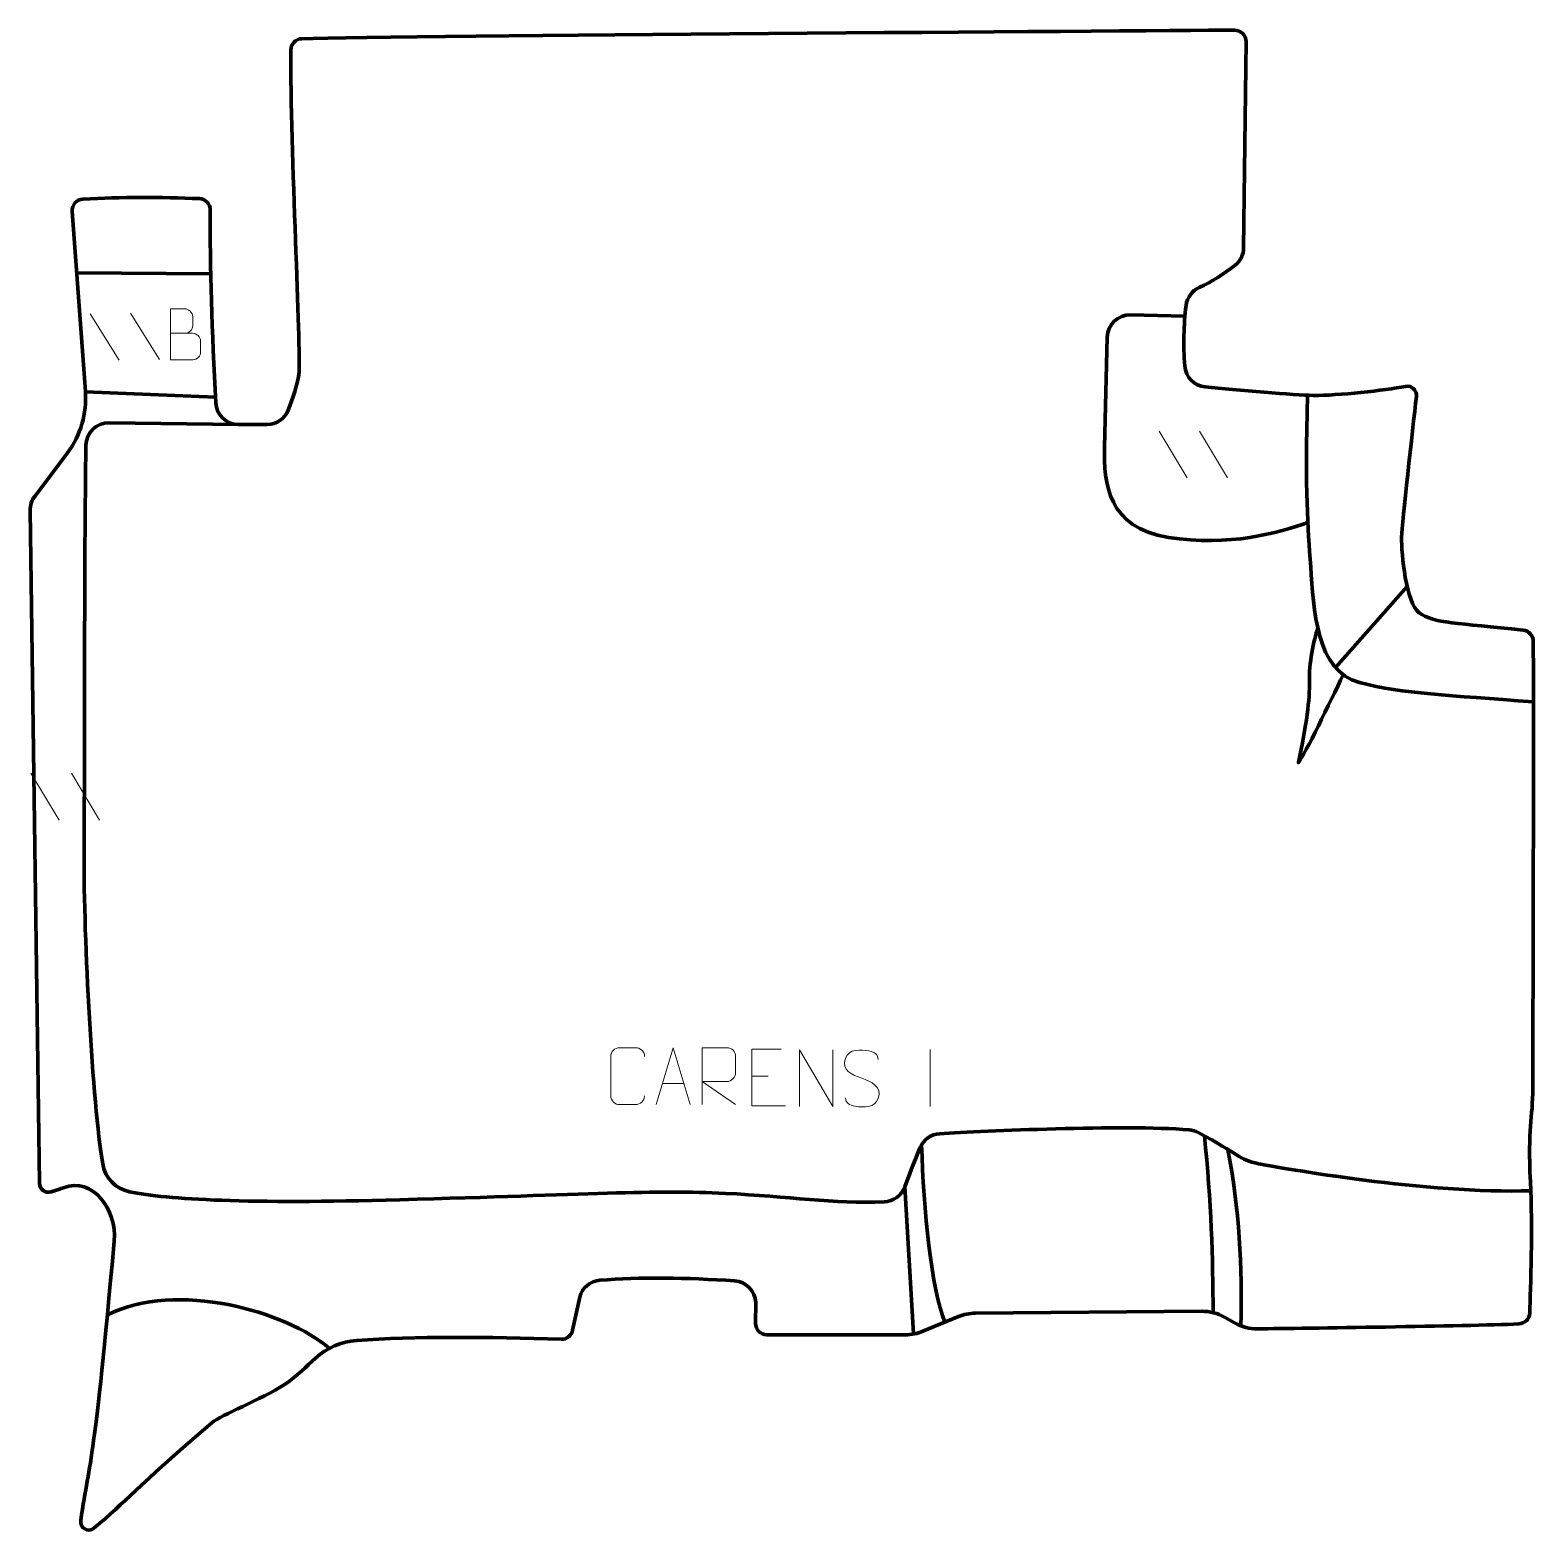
# Model space of a CAD drawing. Header units: millimetres. Extents: x -330 to 329, y -329 to 330.
import ezdxf

# ---------------------------------------------------------------- set-up
doc = ezdxf.new("R2010")
doc.units = ezdxf.units.MM
doc.header["$MEASUREMENT"] = 0
for name, color, linetype in [('layer 1', 7, 'Continuous'), ('layer 2', 7, 'Continuous'), ('layer 3', 7, 'Continuous')]:
    doc.layers.add(name, color=color, linetype=linetype)

msp = doc.modelspace()

# ---------------------------------------------------------------- linework, layer by layer
at = {"layer": 'layer 1', "color": 250, "lineweight": 9}
for points in [[(-303.9834, 205.7315), (-303.9834, 205.7315), (-291.2407, 185.4197), (-291.2407, 185.4197)], [(-286.2565, 206.0599), (-286.2565, 206.0599), (-273.5139, 185.7481), (-273.5139, 185.7481)], [(164.823, 154.3389), (164.823, 154.3389), (177.1873, 133.7946), (177.1873, 133.7946)], [(182.5529, 154.3389), (182.5529, 154.3389), (194.9172, 133.7946), (194.9172, 133.7946)], [(-329.9599, 4.3456), (-329.9599, 4.3456), (-317.5956, -16.1987), (-317.5956, -16.1987)], [(-312.23, 4.3456), (-312.23, 4.3456), (-299.8657, -16.1987), (-299.8657, -16.1987)], [(64.4449, -116.8727), (64.4449, -116.8727), (64.4449, -141.8468), (64.4449, -141.8468)], [(-52.9837, -131.7258), (-52.9837, -131.7258), (-43.488, -131.7258), (-43.488, -131.7258)], [(-13.8162, -128.4985), (-13.8162, -128.4985), (-6.6481, -128.4985), (-6.6481, -128.4985)]]:
    msp.add_open_spline(points, degree=3, dxfattribs=at)
for points, knots in [([(-268.7994, 197.2285), (-265.5404, 197.2289), (-262.281, 197.2289), (-259.0213, 197.2285), (-259.0213, 197.2285), (-257.252, 197.213), (-255.5291, 195.658), (-255.5291, 193.8222), (-255.5291, 193.8222), (-255.5294, 192.8114), (-255.5294, 190.0801), (-255.5291, 189.069), (-255.5291, 189.069), (-255.5132, 187.4049), (-256.8945, 185.6011), (-258.9739, 185.6163), (-258.9739, 185.6163), (-262.2339, 185.6166), (-265.4936, 185.6166), (-268.7529, 185.6163), (-268.7529, 185.6163), (-268.7529, 193.0667), (-268.7529, 200.5168), (-268.7529, 207.9666), (-268.7529, 207.9666), (-266.6268, 207.9666), (-264.5004, 207.9666), (-262.3739, 207.9666), (-262.3739, 207.9666), (-260.8684, 207.9824), (-258.9904, 206.2712), (-258.9745, 204.5135), (-258.9745, 204.5135), (-258.9749, 202.6629), (-258.9749, 202.5322), (-258.9745, 200.6813), (-258.9745, 200.6813), (-258.9591, 198.8307), (-260.62, 197.213), (-262.4204, 197.2285)], [0, 0, 0, 0, 0.09090909, 0.09090909, 0.09090909, 0.09090909, 0.18181818, 0.18181818, 0.18181818, 0.18181818, 0.27272727, 0.27272727, 0.27272727, 0.27272727, 0.36363636, 0.36363636, 0.36363636, 0.36363636, 0.45454545, 0.45454545, 0.45454545, 0.45454545, 0.54545455, 0.54545455, 0.54545455, 0.54545455, 0.63636364, 0.63636364, 0.63636364, 0.63636364, 0.72727273, 0.72727273, 0.72727273, 0.72727273, 0.81818182, 0.81818182, 0.81818182, 0.81818182, 1, 1, 1, 1]), ([(-60.8128, -137.1575), (-60.9526, -139.4809), (-62.6298, -140.9605), (-64.7775, -140.9713), (-64.7775, -140.9713), (-67.1094, -140.9709), (-69.4413, -140.9709), (-71.7728, -140.9713), (-71.7728, -140.9713), (-73.6978, -141.0767), (-75.6699, -139.1922), (-75.6587, -137.1749), (-75.6587, -137.1749), (-75.6583, -131.4048), (-75.6583, -125.6351), (-75.6587, -119.8658), (-75.6587, -119.8658), (-75.6545, -117.7277), (-73.9078, -116.0085), (-71.7554, -116.022), (-71.7554, -116.022), (-69.4297, -116.022), (-67.1036, -116.022), (-64.7775, -116.022), (-64.7775, -116.022), (-62.8309, -115.9865), (-60.8395, -117.478), (-60.8128, -119.9156)], [0, 0, 0, 0, 0.125, 0.125, 0.125, 0.125, 0.25, 0.25, 0.25, 0.25, 0.375, 0.375, 0.375, 0.375, 0.5, 0.5, 0.5, 0.5, 0.625, 0.625, 0.625, 0.625, 0.75, 0.75, 0.75, 0.75, 1, 1, 1, 1]), ([(-55.7063, -140.9752), (-55.7063, -140.9752), (-48.3353, -116.0217), (-48.3353, -116.0217), (-48.3353, -116.0217), (-48.3353, -116.0217), (-40.7654, -140.9752), (-40.7654, -140.9752)], [0, 0, 0, 0, 0.33333333, 0.33333333, 0.33333333, 0.33333333, 1, 1, 1, 1]), ([(-35.5678, -140.9752), (-35.5678, -140.9752), (-35.5678, -116.0217), (-35.5678, -116.0217), (-35.5678, -116.0217), (-31.973, -116.0217), (-28.3775, -116.0217), (-24.7823, -116.0217), (-24.7823, -116.0217), (-22.457, -116.0594), (-20.8997, -117.5494), (-20.9038, -119.9158), (-20.9038, -119.9158), (-20.9042, -121.9513), (-20.9042, -125.0107), (-20.9038, -127.0467), (-20.9038, -127.0467), (-20.9103, -128.9222), (-22.7226, -130.864), (-24.7321, -130.8831), (-24.7321, -130.8831), (-24.7321, -130.8831), (-35.5678, -130.8831), (-35.5678, -130.8831), (-35.5678, -130.8831), (-35.5678, -130.8831), (-20.9131, -140.9752), (-20.9131, -140.9752)], [0, 0, 0, 0, 0.125, 0.125, 0.125, 0.125, 0.25, 0.25, 0.25, 0.25, 0.375, 0.375, 0.375, 0.375, 0.5, 0.5, 0.5, 0.5, 0.625, 0.625, 0.625, 0.625, 0.75, 0.75, 0.75, 0.75, 1, 1, 1, 1]), ([(-0.9423, -116.6188), (-0.9423, -116.6188), (-13.8162, -116.6188), (-13.8162, -116.6188), (-13.8162, -116.6188), (-13.8162, -116.6188), (-13.8162, -141.5724), (-13.8162, -141.5724), (-13.8162, -141.5724), (-13.8162, -141.5724), (1.0496, -141.5724), (1.0496, -141.5724)], [0, 0, 0, 0, 0.25, 0.25, 0.25, 0.25, 0.5, 0.5, 0.5, 0.5, 1, 1, 1, 1]), ([(7.1175, -141.8364), (7.1175, -141.8364), (7.1175, -116.8829), (7.1175, -116.8829), (7.1175, -116.8829), (7.1175, -116.8829), (21.7723, -141.8364), (21.7723, -141.8364), (21.7723, -141.8364), (21.7723, -141.8364), (21.7723, -116.8829), (21.7723, -116.8829)], [0, 0, 0, 0, 0.25, 0.25, 0.25, 0.25, 0.5, 0.5, 0.5, 0.5, 1, 1, 1, 1]), ([(34.4449, -129.3597), (30.1966, -127.8893), (25.2885, -126.0935), (27.2936, -120.5732), (27.2936, -120.5732), (28.7971, -116.4333), (34.0107, -116.8218), (37.6143, -117.4229), (37.6143, -117.4229), (40.4749, -117.9001), (41.3396, -119.1133), (41.6502, -121.1974)], [0, 0, 0, 0, 0.25, 0.25, 0.25, 0.25, 0.5, 0.5, 0.5, 0.5, 1, 1, 1, 1]), ([(34.4449, -129.3598), (38.4635, -131.0065), (43.493, -132.8948), (41.659, -138.2551), (41.659, -138.2551), (40.1992, -142.5215), (35.2884, -142.2648), (31.5623, -141.7101), (31.5623, -141.7101), (28.8123, -141.3003), (27.5914, -140.0868), (27.2134, -137.9746)], [0, 0, 0, 0, 0.25, 0.25, 0.25, 0.25, 0.5, 0.5, 0.5, 0.5, 1, 1, 1, 1])]:
    msp.add_open_spline(points, degree=3, knots=knots, dxfattribs=at)
at = {"layer": 'layer 2', "color": 230, "lineweight": 200}
msp.add_open_spline([(-326.1881, -175.4585), (-326.1881, -175.4585), (-330.2965, 119.5646), (-330.2965, 119.5646), (-330.2965, 119.5646), (-330.3271, 121.7791), (-329.6223, 123.9406), (-328.2924, 125.7114), (-328.2924, 125.7114), (-328.2924, 125.7114), (-313.9696, 144.7819), (-313.9696, 144.7819), (-313.9696, 144.7819), (-308.1617, 152.5151), (-305.3523, 162.0905), (-306.0612, 171.7353), (-306.0612, 171.7353), (-306.0612, 171.7353), (-311.8655, 250.7072), (-311.8655, 250.7072), (-311.8655, 250.7072), (-312.0711, 253.5036), (-309.9383, 255.9254), (-307.1384, 256.0711), (-307.1384, 256.0711), (-290.2008, 256.9527), (-273.1812, 256.9873), (-256.0903, 256.2843), (-256.0903, 256.2843), (-253.3984, 256.1735), (-251.2758, 253.9542), (-251.297, 251.2604), (-251.297, 251.2604), (-251.4909, 226.8699), (-250.475, 197.8499), (-248.9066, 166.7165), (-248.9066, 166.7165), (-248.6378, 161.378), (-244.2177, 157.1916), (-238.8726, 157.2169), (-238.8726, 157.2169), (-238.8726, 157.2169), (-226.2995, 157.2755), (-226.2995, 157.2755), (-226.2995, 157.2755), (-222.2296, 157.2944), (-218.5785, 159.7767), (-217.065, 163.5548), (-217.065, 163.5548), (-215.1618, 168.3051), (-212.8689, 174.9081), (-212.352, 180.2301), (-212.352, 180.2301), (-211.4846, 189.1645), (-216.2041, 278.7044), (-215.9814, 321.4434), (-215.9814, 321.4434), (-215.9669, 324.1349), (-213.8266, 326.329), (-211.1364, 326.407), (-211.1364, 326.407), (-166.5584, 327.7032), (153.5873, 329.872), (197.9413, 330.1674), (197.9413, 330.1674), (200.7387, 330.1862), (203.0071, 327.9058), (202.9744, 325.1078), (202.9744, 325.1078), (202.9744, 325.1078), (201.9167, 234.7435), (201.9167, 234.7435), (201.9167, 234.7435), (201.8818, 231.7738), (200.5415, 228.9577), (198.2259, 227.0988), (198.2259, 227.0988), (193.3082, 223.1522), (188.0503, 219.928), (182.4823, 217.3608), (182.4823, 217.3608), (179.3222, 215.9038), (177.1207, 212.9383), (176.6945, 209.485), (176.6945, 209.485), (175.6225, 200.8019), (175.4629, 191.9373), (176.0917, 182.9149), (176.0917, 182.9149), (176.4302, 178.0599), (180.2542, 174.1732), (185.0996, 173.7157), (185.0996, 173.7157), (198.5821, 172.4433), (224.6986, 170.065), (232.3538, 169.9939), (232.3538, 169.9939), (243.6302, 169.8897), (263.548, 172.2337), (273.0274, 173.9539), (273.0274, 173.9539), (275.6606, 174.4316), (278.0073, 172.2365), (277.7064, 169.5772), (277.7064, 169.5772), (276.0116, 154.6031), (271.3859, 114.0709), (271.2316, 107.8776), (271.2316, 107.8776), (271.0427, 100.2997), (273.1263, 79.3053), (278.9511, 74.7028), (278.9511, 74.7028), (284.7914, 70.0883), (296.0651, 70.1751), (324.4822, 67.0952), (324.4822, 67.0952), (327.0064, 66.8216), (328.9257, 64.6994), (328.9423, 62.161), (328.9423, 62.161), (329.2473, 14.6009), (328.7354, -119.3375), (328.7364, -133.3169), (328.7364, -133.3169), (328.7374, -147.7602), (326.5012, -150.5932), (327.7022, -174.816), (327.7022, -174.816), (328.6799, -194.5354), (327.801, -221.5489), (327.4047, -232.3385), (327.4047, -232.3385), (327.309, -234.9453), (325.2258, -237.0364), (322.6195, -237.1451), (322.6195, -237.1451), (299.327, -238.1139), (228.2781, -239.0324), (208.08, -239.2792), (208.08, -239.2792), (204.5385, -239.3222), (201.0518, -238.4241), (197.9708, -236.6767), (197.9708, -236.6767), (197.9708, -236.6767), (193.5837, -234.1882), (193.5837, -234.1882), (193.5837, -234.1882), (190.5267, -232.4541), (187.0672, -231.5571), (183.5531, -231.5862), (183.5531, -231.5862), (183.5531, -231.5862), (84.2664, -232.4126), (84.2664, -232.4126), (84.2664, -232.4126), (81.7088, -232.4339), (79.1789, -232.9456), (76.8146, -233.9207), (76.8146, -233.9207), (76.8146, -233.9207), (61.1878, -240.3625), (61.1878, -240.3625), (61.1878, -240.3625), (58.776, -241.3572), (56.1924, -241.8698), (53.5835, -241.8722), (53.5835, -241.8722), (53.5835, -241.8722), (-7.1501, -241.9273), (-7.1501, -241.9273), (-7.1501, -241.9273), (-9.9451, -241.9299), (-12.1996, -239.64), (-12.1538, -236.8452), (-12.1538, -236.8452), (-12.1538, -236.8452), (-12.0035, -227.7179), (-12.0035, -227.7179), (-12.0035, -227.7179), (-12.2748, -222.6709), (-16.2688, -218.6184), (-21.308, -218.2722), (-21.308, -218.2722), (-42.3308, -216.8287), (-63.0991, -216.5829), (-80.4107, -217.9727), (-80.4107, -217.9727), (-84.6316, -218.3115), (-88.1813, -221.2727), (-89.2742, -225.3654), (-89.2742, -225.3654), (-89.2742, -225.3654), (-92.3712, -239.8985), (-92.3712, -239.8985), (-92.3712, -239.8985), (-92.8768, -242.2703), (-95.0111, -243.941), (-97.4347, -243.8541), (-97.4347, -243.8541), (-129.2871, -242.7114), (-162.0295, -242.617), (-187.0688, -244.4107), (-187.0688, -244.4107), (-193.7987, -244.893), (-200.1659, -247.6156), (-205.1623, -252.1525), (-205.1623, -252.1525), (-209.0786, -255.709), (-213.2244, -260.0556), (-218.5164, -263.5118), (-218.5164, -263.5118), (-229.5216, -270.7001), (-246.2698, -276.7642), (-250.6697, -280.5339), (-250.6697, -280.5339), (-285.1849, -310.1067), (-287.5688, -314.4693), (-302.3014, -326.6794), (-302.3014, -326.6794), (-304.8253, -328.7712), (-308.5999, -326.6364), (-308.114, -323.3942), (-308.114, -323.3942), (-303.8374, -294.8634), (-302.1715, -299.1289), (-293.442, -200.7649), (-293.442, -200.7649), (-292.2149, -186.9387), (-302.6948, -172.6037), (-315.7222, -177.3966), (-315.7222, -177.3966), (-318.1867, -178.3031), (-320.0689, -178.9602), (-321.0981, -179.2522), (-321.0981, -179.2522), (-323.6295, -179.9698), (-326.1514, -178.0895), (-326.1881, -175.4585)], degree=3, knots=[0, 0, 0, 0, 0.01639344, 0.01639344, 0.01639344, 0.01639344, 0.03278689, 0.03278689, 0.03278689, 0.03278689, 0.04918033, 0.04918033, 0.04918033, 0.04918033, 0.06557377, 0.06557377, 0.06557377, 0.06557377, 0.08196721, 0.08196721, 0.08196721, 0.08196721, 0.09836066, 0.09836066, 0.09836066, 0.09836066, 0.1147541, 0.1147541, 0.1147541, 0.1147541, 0.13114754, 0.13114754, 0.13114754, 0.13114754, 0.14754098, 0.14754098, 0.14754098, 0.14754098, 0.16393443, 0.16393443, 0.16393443, 0.16393443, 0.18032787, 0.18032787, 0.18032787, 0.18032787, 0.19672131, 0.19672131, 0.19672131, 0.19672131, 0.21311475, 0.21311475, 0.21311475, 0.21311475, 0.2295082, 0.2295082, 0.2295082, 0.2295082, 0.24590164, 0.24590164, 0.24590164, 0.24590164, 0.26229508, 0.26229508, 0.26229508, 0.26229508, 0.27868852, 0.27868852, 0.27868852, 0.27868852, 0.29508197, 0.29508197, 0.29508197, 0.29508197, 0.31147541, 0.31147541, 0.31147541, 0.31147541, 0.32786885, 0.32786885, 0.32786885, 0.32786885, 0.3442623, 0.3442623, 0.3442623, 0.3442623, 0.36065574, 0.36065574, 0.36065574, 0.36065574, 0.37704918, 0.37704918, 0.37704918, 0.37704918, 0.39344262, 0.39344262, 0.39344262, 0.39344262, 0.40983607, 0.40983607, 0.40983607, 0.40983607, 0.42622951, 0.42622951, 0.42622951, 0.42622951, 0.44262295, 0.44262295, 0.44262295, 0.44262295, 0.45901639, 0.45901639, 0.45901639, 0.45901639, 0.47540984, 0.47540984, 0.47540984, 0.47540984, 0.49180328, 0.49180328, 0.49180328, 0.49180328, 0.50819672, 0.50819672, 0.50819672, 0.50819672, 0.52459016, 0.52459016, 0.52459016, 0.52459016, 0.54098361, 0.54098361, 0.54098361, 0.54098361, 0.55737705, 0.55737705, 0.55737705, 0.55737705, 0.57377049, 0.57377049, 0.57377049, 0.57377049, 0.59016393, 0.59016393, 0.59016393, 0.59016393, 0.60655738, 0.60655738, 0.60655738, 0.60655738, 0.62295082, 0.62295082, 0.62295082, 0.62295082, 0.63934426, 0.63934426, 0.63934426, 0.63934426, 0.6557377, 0.6557377, 0.6557377, 0.6557377, 0.67213115, 0.67213115, 0.67213115, 0.67213115, 0.68852459, 0.68852459, 0.68852459, 0.68852459, 0.70491803, 0.70491803, 0.70491803, 0.70491803, 0.72131148, 0.72131148, 0.72131148, 0.72131148, 0.73770492, 0.73770492, 0.73770492, 0.73770492, 0.75409836, 0.75409836, 0.75409836, 0.75409836, 0.7704918, 0.7704918, 0.7704918, 0.7704918, 0.78688525, 0.78688525, 0.78688525, 0.78688525, 0.80327869, 0.80327869, 0.80327869, 0.80327869, 0.81967213, 0.81967213, 0.81967213, 0.81967213, 0.83606557, 0.83606557, 0.83606557, 0.83606557, 0.85245902, 0.85245902, 0.85245902, 0.85245902, 0.86885246, 0.86885246, 0.86885246, 0.86885246, 0.8852459, 0.8852459, 0.8852459, 0.8852459, 0.90163934, 0.90163934, 0.90163934, 0.90163934, 0.91803279, 0.91803279, 0.91803279, 0.91803279, 0.93442623, 0.93442623, 0.93442623, 0.93442623, 0.95081967, 0.95081967, 0.95081967, 0.95081967, 0.96721311, 0.96721311, 0.96721311, 0.96721311, 1, 1, 1, 1], dxfattribs=at)
at = {"layer": 'layer 3', "color": 142, "lineweight": 200}
for points in [[(-309.8829, 223.7327), (-309.8829, 223.7327), (-251.0695, 223.3699), (-251.0695, 223.3699)], [(-306.0528, 171.6207), (-306.0528, 171.6207), (-249.0312, 169.2095), (-249.0312, 169.2095)], [(242.2446, 50.6224), (242.2446, 50.6224), (273.6701, 86.1601), (273.6701, 86.1601)], [(184.7145, -154.6398), (187.7187, -183.3401), (188.5128, -208.4243), (188.5044, -232.1665)], [(70.8391, -236.384), (65.161, -222.1171), (61.4108, -186.9819), (60.7138, -158.4592)], [(194.9983, -160.6306), (200.0842, -186.4844), (201.4385, -212.245), (200.6731, -237.9529)], [(57.1725, -241.5443), (57.1725, -241.5443), (53.2938, -177.0764), (53.2938, -177.0764)], [(-199.0392, -247.8489), (-217.9704, -231.471), (-266.215, -218.0444), (-296.4047, -233.1191)]]:
    msp.add_open_spline(points, degree=3, dxfattribs=at)
for points, knots in [([(230.0798, 114.2273), (217.3859, 109.8026), (195.4074, 103.4753), (168.9097, 107.7224), (168.9097, 107.7224), (142.4118, 111.9698), (140.506, 131.4469), (140.9005, 147.2796), (140.9005, 147.2796), (140.9005, 147.2796), (142.103, 195.535), (142.103, 195.535), (142.103, 195.535), (142.2406, 201.0562), (146.8283, 205.4205), (152.3493, 205.2829), (152.3493, 205.2829), (152.3493, 205.2829), (176.1964, 204.6886), (176.1964, 204.6886)], [0, 0, 0, 0, 0.16666667, 0.16666667, 0.16666667, 0.16666667, 0.33333333, 0.33333333, 0.33333333, 0.33333333, 0.5, 0.5, 0.5, 0.5, 0.66666667, 0.66666667, 0.66666667, 0.66666667, 1, 1, 1, 1]), ([(329.0287, 35.5927), (291.5361, 38.6063), (272.1186, 39.0902), (252.813, 44.0551), (252.813, 44.0551), (233.5071, 49.02), (232.6984, 76.5403), (231.3603, 94.8073), (231.3603, 94.8073), (230.0217, 113.0747), (228.8544, 126.3427), (229.9457, 170.0632)], [0, 0, 0, 0, 0.25, 0.25, 0.25, 0.25, 0.5, 0.5, 0.5, 0.5, 1, 1, 1, 1]), ([(-238.8725, 157.2167), (-238.8725, 157.2167), (-295.6842, 157.9814), (-295.6842, 157.9814), (-295.6842, 157.9814), (-301.1972, 158.0556), (-305.7296, 153.6558), (-305.8176, 148.1434), (-305.8176, 148.1434), (-306.6143, 98.216), (-306.3468, 10.436), (-306.6318, -30.8814), (-306.6318, -30.8814), (-306.8887, -68.1079), (-302.9424, -140.5894), (-298.4682, -166.9712), (-298.4682, -166.9712), (-297.4338, -173.0723), (-292.7759, -177.9182), (-286.7158, -179.1673), (-286.7158, -179.1673), (-269.9006, -182.6343), (-234.9794, -184.565), (-168.1313, -182.698), (-168.1313, -182.698), (-85.1744, -180.3811), (-56.0283, -178.3128), (-25.3787, -179.8739), (-25.3787, -179.8739), (2.4779, -181.2925), (22.0601, -184.4511), (44.2831, -183.6358), (44.2831, -183.6358), (48.3387, -183.487), (51.8968, -180.8866), (53.2938, -177.0764), (53.2938, -177.0764), (56.171, -169.2311), (58.441, -163.5688), (60.0129, -159.8247), (60.0129, -159.8247), (61.494, -156.2974), (64.8582, -153.9273), (68.6778, -153.7167), (68.6778, -153.7167), (88.0822, -152.6484), (148.6129, -149.6505), (178.0795, -152.0331), (178.0795, -152.0331), (179.4477, -152.1438), (180.7784, -152.532), (181.9911, -153.1751), (181.9911, -153.1751), (200.1893, -162.828), (199.6624, -165.1072), (208.4985, -166.8717), (208.4985, -166.8717), (217.6194, -168.693), (283.1911, -180.3031), (327.8687, -178.7201)], [0, 0, 0, 0, 0.0625, 0.0625, 0.0625, 0.0625, 0.125, 0.125, 0.125, 0.125, 0.1875, 0.1875, 0.1875, 0.1875, 0.25, 0.25, 0.25, 0.25, 0.3125, 0.3125, 0.3125, 0.3125, 0.375, 0.375, 0.375, 0.375, 0.4375, 0.4375, 0.4375, 0.4375, 0.5, 0.5, 0.5, 0.5, 0.5625, 0.5625, 0.5625, 0.5625, 0.625, 0.625, 0.625, 0.625, 0.6875, 0.6875, 0.6875, 0.6875, 0.75, 0.75, 0.75, 0.75, 0.8125, 0.8125, 0.8125, 0.8125, 0.875, 0.875, 0.875, 0.875, 1, 1, 1, 1]), ([(245.5743, 47.5037), (239.8456, 35.4772), (228.8439, 12.6351), (225.9316, 8.9879), (225.9316, 8.9879), (229.4903, 25.1069), (230.9865, 37.1592), (230.7733, 44.6041), (230.7733, 44.6041), (230.5604, 52.0489), (232.6902, 62.8563), (234.4756, 67.8768)], [0, 0, 0, 0, 0.25, 0.25, 0.25, 0.25, 0.5, 0.5, 0.5, 0.5, 1, 1, 1, 1])]:
    msp.add_open_spline(points, degree=3, knots=knots, dxfattribs=at)

doc.saveas('drawing.dxf')
